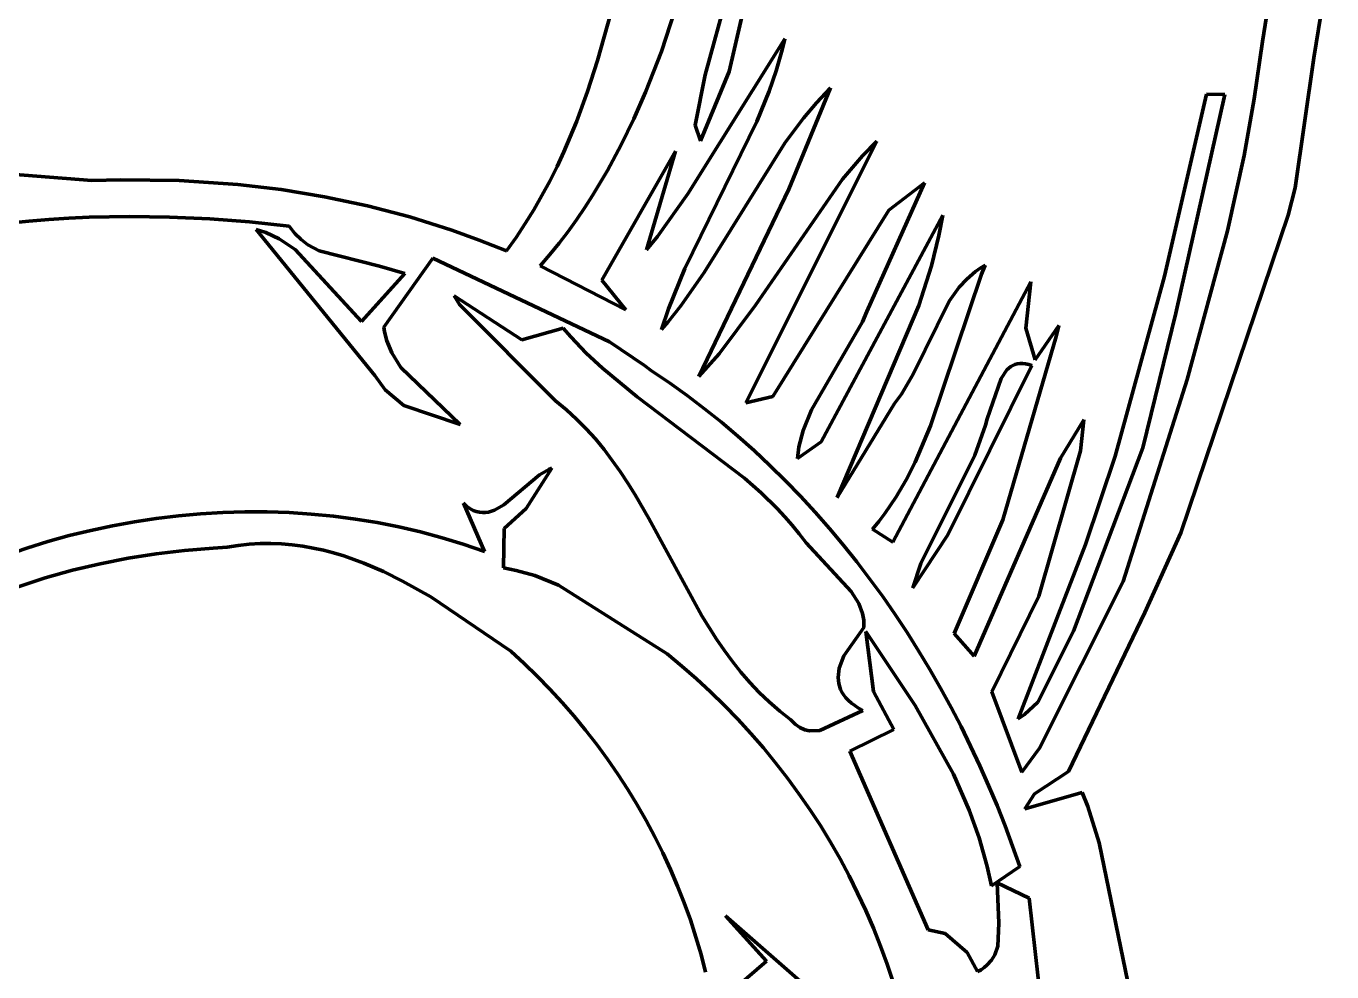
# Model space of a CAD drawing. Header units: millimetres. Extents: x 0 to 14.2, y 0 to 19.5.
# Drawn here: x 8.887 to 10.035, y 14.322 to 15.153 of the extents above; entities that cross this region are included whole.
import ezdxf

# ---------------------------------------------------------------- set-up
doc = ezdxf.new("R2010")
doc.units = ezdxf.units.MM
doc.layers.add('color#010101ff', color=7, linetype='CONTINUOUS', lineweight=100)
doc.layers.add('color#fdfdfdff', color=7, linetype='CONTINUOUS', lineweight=100)

msp = doc.modelspace()

# ---------------------------------------------------------------- linework, layer by layer
at = {"layer": 'color#010101ff'}
for p, q in [((9.9737, 15.14), (10.0346, 15.5199)), ((9.4839, 15.1106), (9.5241, 15.2571)), ((9.5377, 15.2567), (9.505, 15.1136)), ((9.4613, 15.1799), (9.4454, 15.1311)), ((10.0267, 15.1743), (10.0187, 15.1256)), ((9.3894, 15.1233), (9.401, 15.1647)), ((9.4687, 15.0059), (9.5538, 15.1421)), ((9.5538, 15.1421), (9.5515, 15.1327)), ((9.9664, 15.0896), (9.9737, 15.14)), ((9.4454, 15.1311), (9.4315, 15.0953)), ((9.5515, 15.1327), (9.5463, 15.1142)), ((10.0187, 15.1256), (10.0024, 15.0113)), ((9.3806, 15.096), (9.3894, 15.1233)), ((9.505, 15.1136), (9.4798, 15.0525)), ((9.5463, 15.1142), (9.5401, 15.0962)), ((9.4751, 15.0664), (9.4839, 15.1106)), ((9.3708, 15.0692), (9.3806, 15.096)), ((9.4315, 15.0953), (9.4213, 15.0719)), ((9.5401, 15.0962), (9.5294, 15.0696)), ((9.5941, 15.0991), (9.5575, 15.01)), ((9.5817, 15.0861), (9.5941, 15.0991)), ((9.8876, 14.9336), (9.9243, 15.0935)), ((9.9405, 15.0932), (9.8976, 14.901)), ((9.9243, 15.0935), (9.9405, 15.0932)), ((9.9574, 15.0397), (9.9664, 15.0896)), ((9.5702, 15.0725), (9.5817, 15.0861)), ((9.3654, 15.056), (9.3708, 15.0692)), ((9.4213, 15.0719), (9.4102, 15.049)), ((9.5294, 15.0696), (9.4661, 14.9404)), ((9.4798, 15.0525), (9.4751, 15.0664)), ((9.5541, 15.0511), (9.5702, 15.0725)), ((9.3597, 15.0429), (9.3654, 15.056)), ((9.393, 14.9301), (9.4577, 15.0434)), ((9.4102, 15.049), (9.3981, 15.0265)), ((9.4577, 15.0434), (9.4323, 14.9568)), ((9.483, 14.937), (9.5541, 15.0511)), ((9.6347, 15.0524), (9.5196, 14.8222)), ((9.6221, 15.0394), (9.6347, 15.0524)), ((9.3537, 15.0299), (9.3597, 15.0429)), ((9.6046, 15.019), (9.6221, 15.0394)), ((9.9429, 14.9736), (9.9574, 15.0397)), ((8.8592, 15.0244), (8.9448, 15.0178)), ((9.3473, 15.0171), (9.3537, 15.0299)), ((9.3981, 15.0265), (9.385, 15.0046)), ((8.9448, 15.0178), (8.9704, 15.0184)), ((8.9704, 15.0184), (9.0218, 15.0177)), ((9.0218, 15.0177), (9.0731, 15.0142)), ((9.0731, 15.0142), (9.1114, 15.0097)), ((9.1114, 15.0097), (9.1495, 15.0034)), ((9.3405, 15.0045), (9.3473, 15.0171)), ((9.5575, 15.01), (9.4784, 14.8454)), ((9.5282, 14.9082), (9.6046, 15.019)), ((9.6765, 15.0158), (9.6261, 14.9027)), ((9.6452, 14.9916), (9.6765, 15.0158)), ((10.0024, 15.0113), (9.9961, 14.9874)), ((9.1495, 15.0034), (9.1872, 14.9955)), ((9.3334, 14.992), (9.3405, 15.0045)), ((9.385, 15.0046), (9.3781, 14.9939)), ((9.4421, 14.9686), (9.4687, 15.0059)), ((8.9779, 14.9861), (8.9425, 14.9854)), ((9.0132, 14.9855), (8.9779, 14.9861)), ((9.1872, 14.9955), (9.2245, 14.9857)), ((9.3258, 14.9798), (9.3334, 14.992)), ((9.3781, 14.9939), (9.3709, 14.9833)), ((9.5435, 14.828), (9.6452, 14.9916)), ((9.5859, 14.7879), (9.6926, 14.9874)), ((9.6926, 14.9874), (9.6893, 14.9694)), ((9.9961, 14.9874), (9.9019, 14.7082)), ((8.8896, 14.9819), (8.872, 14.9801)), ((8.9072, 14.9834), (8.8896, 14.9819)), ((8.9248, 14.9846), (8.9072, 14.9834)), ((8.9425, 14.9854), (8.9248, 14.9846)), ((9.0485, 14.9839), (9.0132, 14.9855)), ((9.0835, 14.9813), (9.0485, 14.9839)), ((9.1183, 14.9776), (9.0835, 14.9813)), ((9.1935, 14.8464), (9.0893, 14.9748)), ((9.0893, 14.9748), (9.0977, 14.972)), ((9.1233, 14.9712), (9.1183, 14.9776)), ((9.2245, 14.9857), (9.2612, 14.9742)), ((9.3178, 14.9677), (9.3258, 14.9798)), ((9.3709, 14.9833), (9.3634, 14.9729)), ((9.0977, 14.972), (9.1095, 14.9664)), ((9.1095, 14.9664), (9.1237, 14.9571)), ((9.1288, 14.9658), (9.1233, 14.9712)), ((9.1348, 14.9613), (9.1288, 14.9658)), ((9.2612, 14.9742), (9.2854, 14.9654)), ((9.2854, 14.9654), (9.3093, 14.9558)), ((9.3093, 14.9558), (9.3178, 14.9677)), ((9.3634, 14.9729), (9.3556, 14.9627)), ((9.4323, 14.9568), (9.4421, 14.9686)), ((9.6893, 14.9694), (9.6828, 14.9428)), ((9.9075, 14.8428), (9.9429, 14.9736)), ((9.1237, 14.9571), (9.1819, 14.8937)), ((9.1447, 14.9559), (9.1348, 14.9613)), ((9.1977, 14.9424), (9.1447, 14.9559)), ((9.3475, 14.9527), (9.339, 14.9428)), ((9.3556, 14.9627), (9.3475, 14.9527)), ((9.2199, 14.9359), (9.1977, 14.9424)), ((9.2445, 14.9496), (9.2015, 14.8887)), ((9.3997, 14.876), (9.2445, 14.9496)), ((9.339, 14.9428), (9.4142, 14.9042)), ((9.4661, 14.9404), (9.4516, 14.9049)), ((9.6828, 14.9428), (9.6718, 14.908)), ((9.7214, 14.9377), (9.7256, 14.9406)), ((9.7256, 14.9406), (9.73, 14.9434)), ((9.73, 14.9434), (9.7268, 14.9353)), ((9.1819, 14.8937), (9.2199, 14.9359)), ((9.4142, 14.9042), (9.393, 14.9301)), ((9.4624, 14.9076), (9.483, 14.937)), ((9.6489, 14.6998), (9.7701, 14.9286)), ((9.7268, 14.9353), (9.682, 14.8022)), ((9.7071, 14.9239), (9.7138, 14.9311)), ((9.7138, 14.9311), (9.7214, 14.9377)), ((9.7701, 14.9286), (9.7657, 14.8878)), ((9.8441, 14.7755), (9.8876, 14.9336)), ((9.6983, 14.9118), (9.7071, 14.9239)), ((9.2632, 14.9164), (9.3228, 14.8778)), ((9.2679, 14.9088), (9.2632, 14.9164)), ((9.3523, 14.8241), (9.2679, 14.9088)), ((9.4513, 14.8936), (9.4624, 14.9076)), ((9.4962, 14.8653), (9.5282, 14.9082)), ((9.6718, 14.908), (9.6, 14.739)), ((9.6666, 14.8474), (9.6983, 14.9118)), ((9.4516, 14.9049), (9.4455, 14.8868)), ((9.6261, 14.9027), (9.6221, 14.8936)), ((9.8976, 14.901), (9.8684, 14.7828)), ((9.2015, 14.8887), (9.2022, 14.8846)), ((9.2022, 14.8846), (9.2042, 14.8769)), ((9.3228, 14.8778), (9.3592, 14.8879)), ((9.3592, 14.8879), (9.3657, 14.8804)), ((9.4455, 14.8868), (9.4513, 14.8936)), ((9.6221, 14.8936), (9.5772, 14.8162)), ((9.7657, 14.8878), (9.7738, 14.86)), ((9.7738, 14.86), (9.7946, 14.8903)), ((9.7946, 14.8903), (9.7924, 14.8806)), ((9.2042, 14.8769), (9.2086, 14.8662)), ((9.3657, 14.8804), (9.3794, 14.8661)), ((9.4307, 14.8551), (9.3997, 14.876)), ((9.7924, 14.8806), (9.7455, 14.7194)), ((9.2086, 14.8662), (9.2164, 14.8534)), ((9.3794, 14.8661), (9.3938, 14.8527)), ((9.4784, 14.8454), (9.4962, 14.8653)), ((9.2164, 14.8534), (9.2687, 14.8032)), ((9.3938, 14.8527), (9.4242, 14.8276)), ((9.4367, 14.8505), (9.4307, 14.8551)), ((9.4525, 14.8398), (9.4367, 14.8505)), ((9.6972, 14.7064), (9.7711, 14.8551)), ((9.7491, 14.8514), (9.7439, 14.8438)), ((9.7524, 14.8542), (9.7491, 14.8514)), ((9.7561, 14.8561), (9.7524, 14.8542)), ((9.7582, 14.8567), (9.7561, 14.8561)), ((9.7605, 14.857), (9.7582, 14.8567)), ((9.7629, 14.857), (9.7605, 14.857)), ((9.7654, 14.8567), (9.7629, 14.857)), ((9.7682, 14.8561), (9.7654, 14.8567)), ((9.7711, 14.8551), (9.7682, 14.8561)), ((9.2026, 14.8336), (9.1935, 14.8464)), ((9.4681, 14.8287), (9.4525, 14.8398)), ((9.6563, 14.8298), (9.6666, 14.8474)), ((9.7439, 14.8438), (9.7317, 14.8083)), ((9.8513, 14.6653), (9.9075, 14.8428)), ((9.2191, 14.82), (9.2026, 14.8336)), ((9.4242, 14.8276), (9.5184, 14.7561)), ((9.4833, 14.8171), (9.4681, 14.8287)), ((9.5196, 14.8222), (9.5435, 14.828)), ((9.6503, 14.8217), (9.6563, 14.8298)), ((9.2687, 14.8032), (9.2191, 14.82)), ((9.3619, 14.8163), (9.3523, 14.8241)), ((9.3709, 14.8081), (9.3619, 14.8163)), ((9.4981, 14.8052), (9.4833, 14.8171)), ((9.5772, 14.8162), (9.5699, 14.7979)), ((9.6, 14.739), (9.6503, 14.8217)), ((9.3794, 14.7995), (9.3709, 14.8081)), ((9.5127, 14.7929), (9.4981, 14.8052)), ((9.682, 14.8022), (9.6683, 14.7702)), ((9.7303, 14.8028), (9.7208, 14.7764)), ((9.7317, 14.8083), (9.7303, 14.8028)), ((9.796, 14.7737), (9.8166, 14.8075)), ((9.8166, 14.8075), (9.8137, 14.78)), ((9.3874, 14.7906), (9.3794, 14.7995)), ((9.5269, 14.7803), (9.5127, 14.7929)), ((9.5699, 14.7979), (9.5662, 14.7835)), ((9.395, 14.7813), (9.3874, 14.7906)), ((9.4023, 14.7717), (9.395, 14.7813)), ((9.5408, 14.7673), (9.5269, 14.7803)), ((9.5649, 14.7734), (9.5859, 14.7879)), ((9.5662, 14.7835), (9.5649, 14.7734)), ((9.8137, 14.78), (9.7772, 14.6525)), ((9.8684, 14.7828), (9.8075, 14.6215)), ((9.4092, 14.7619), (9.4023, 14.7717)), ((9.6683, 14.7702), (9.6604, 14.7547)), ((9.7208, 14.7764), (9.6735, 14.6811)), ((9.7202, 14.5996), (9.796, 14.7737)), ((9.818, 14.6978), (9.8441, 14.7755)), ((9.3069, 14.7327), (9.3383, 14.7591)), ((9.3491, 14.765), (9.3266, 14.7295)), ((9.3383, 14.7591), (9.3464, 14.7638)), ((9.3464, 14.7638), (9.3491, 14.765)), ((9.4159, 14.7518), (9.4092, 14.7619)), ((9.5544, 14.7539), (9.5408, 14.7673)), ((9.4223, 14.7416), (9.4159, 14.7518)), ((9.5184, 14.7561), (9.533, 14.7431)), ((9.5676, 14.7403), (9.5544, 14.7539)), ((9.6604, 14.7547), (9.6516, 14.7397)), ((9.2714, 14.734), (9.2743, 14.7314)), ((9.2899, 14.6918), (9.2714, 14.734)), ((9.4344, 14.7206), (9.4223, 14.7416)), ((9.533, 14.7431), (9.5471, 14.7294)), ((9.5805, 14.7263), (9.5676, 14.7403)), ((9.6516, 14.7397), (9.6418, 14.7251)), ((9.0016, 14.7207), (9.021, 14.7231)), ((9.021, 14.7231), (9.0404, 14.7248)), ((9.0404, 14.7248), (9.0599, 14.7259)), ((9.0599, 14.7259), (9.0794, 14.7265)), ((9.0794, 14.7265), (9.0989, 14.7264)), ((9.0989, 14.7264), (9.1183, 14.7258)), ((9.1183, 14.7258), (9.1378, 14.7245)), ((9.1378, 14.7245), (9.1572, 14.7226)), ((9.1572, 14.7226), (9.1765, 14.7201)), ((9.2743, 14.7314), (9.2771, 14.7294)), ((9.2771, 14.7294), (9.2799, 14.7278)), ((9.2799, 14.7278), (9.2827, 14.7267)), ((9.2827, 14.7267), (9.2855, 14.7261)), ((9.2855, 14.7261), (9.2882, 14.7258)), ((9.2882, 14.7258), (9.2909, 14.7259)), ((9.2909, 14.7259), (9.2936, 14.7263)), ((9.2936, 14.7263), (9.2989, 14.7281)), ((9.2989, 14.7281), (9.3069, 14.7327)), ((9.3266, 14.7295), (9.3074, 14.712)), ((9.5471, 14.7294), (9.5538, 14.7222)), ((9.5538, 14.7222), (9.5603, 14.7148)), ((9.5931, 14.712), (9.5805, 14.7263)), ((9.6418, 14.7251), (9.6365, 14.7181)), ((8.9441, 14.7102), (8.9632, 14.7143)), ((8.9632, 14.7143), (8.9823, 14.7178)), ((8.9823, 14.7178), (9.0016, 14.7207)), ((9.1765, 14.7201), (9.1957, 14.717)), ((9.1957, 14.717), (9.2148, 14.7132)), ((9.2148, 14.7132), (9.2338, 14.7088)), ((9.3074, 14.712), (9.3066, 14.6772)), ((9.4811, 14.6352), (9.4344, 14.7206)), ((9.5603, 14.7148), (9.5666, 14.7071)), ((9.6053, 14.6974), (9.5931, 14.712)), ((9.6365, 14.7181), (9.6308, 14.7112)), ((9.6308, 14.7112), (9.6489, 14.6998)), ((9.7455, 14.7194), (9.7026, 14.6195)), ((8.8877, 14.6946), (8.9063, 14.7003)), ((8.9063, 14.7003), (8.9251, 14.7056)), ((8.9251, 14.7056), (8.9441, 14.7102)), ((9.2338, 14.7088), (9.2527, 14.7038)), ((9.2527, 14.7038), (9.2713, 14.6981)), ((9.5666, 14.7071), (9.5726, 14.6992)), ((9.5726, 14.6992), (9.6123, 14.6564)), ((9.6665, 14.6598), (9.6972, 14.7064)), ((9.9019, 14.7082), (9.8702, 14.6381)), ((8.8692, 14.6882), (8.8877, 14.6946)), ((9.0015, 14.6896), (8.9768, 14.6858)), ((9.0264, 14.6926), (9.0015, 14.6896)), ((9.0514, 14.6947), (9.0264, 14.6926)), ((9.0639, 14.6954), (9.0514, 14.6947)), ((9.0736, 14.697), (9.0639, 14.6954)), ((9.0833, 14.698), (9.0736, 14.697)), ((9.0928, 14.6986), (9.0833, 14.698)), ((9.1023, 14.6986), (9.0928, 14.6986)), ((9.1117, 14.6983), (9.1023, 14.6986)), ((9.121, 14.6975), (9.1117, 14.6983)), ((9.1302, 14.6963), (9.121, 14.6975)), ((9.1394, 14.6947), (9.1302, 14.6963)), ((9.1484, 14.6927), (9.1394, 14.6947)), ((9.1574, 14.6904), (9.1484, 14.6927)), ((9.1663, 14.6877), (9.1574, 14.6904)), ((9.1838, 14.6815), (9.1663, 14.6877)), ((9.2713, 14.6981), (9.2899, 14.6918)), ((9.6172, 14.6826), (9.6053, 14.6974)), ((9.7945, 14.6365), (9.818, 14.6978)), ((8.9522, 14.6809), (8.9279, 14.6752)), ((8.9768, 14.6858), (8.9522, 14.6809)), ((9.2011, 14.6741), (9.1838, 14.6815)), ((9.3066, 14.6772), (9.3178, 14.6751)), ((9.6287, 14.6674), (9.6172, 14.6826)), ((9.6735, 14.6811), (9.6665, 14.6598)), ((8.9038, 14.6685), (8.8801, 14.6607)), ((8.9279, 14.6752), (8.9038, 14.6685)), ((9.218, 14.6657), (9.2011, 14.6741)), ((9.2428, 14.6518), (9.218, 14.6657)), ((9.3178, 14.6751), (9.3341, 14.6705)), ((9.3341, 14.6705), (9.3549, 14.662)), ((9.6399, 14.652), (9.6287, 14.6674)), ((9.7777, 14.5188), (9.8513, 14.6653)), ((9.3549, 14.662), (9.4505, 14.6016)), ((9.6123, 14.6564), (9.6189, 14.6459)), ((9.3131, 14.6041), (9.2428, 14.6518)), ((9.6189, 14.6459), (9.6222, 14.6373)), ((9.6508, 14.6363), (9.6399, 14.652)), ((9.7772, 14.6525), (9.7358, 14.5684)), ((9.4939, 14.6147), (9.4811, 14.6352)), ((9.6222, 14.6373), (9.6233, 14.6313)), ((9.6233, 14.6313), (9.6234, 14.6249)), ((9.6613, 14.6204), (9.6508, 14.6363)), ((9.759, 14.5447), (9.7945, 14.6365)), ((9.8702, 14.6381), (9.8031, 14.4982)), ((9.6234, 14.6249), (9.6057, 14.5999)), ((9.6319, 14.5687), (9.625, 14.6212)), ((9.625, 14.6212), (9.6683, 14.5563)), ((9.6715, 14.6043), (9.6613, 14.6204)), ((9.7026, 14.6195), (9.7202, 14.5996)), ((9.8075, 14.6215), (9.7761, 14.5593)), ((9.5007, 14.6048), (9.4939, 14.6147)), ((9.3249, 14.5933), (9.3131, 14.6041)), ((9.4505, 14.6016), (9.4635, 14.5909)), ((9.5078, 14.5951), (9.5007, 14.6048)), ((9.6057, 14.5999), (9.6017, 14.5891)), ((9.6813, 14.588), (9.6715, 14.6043)), ((9.3363, 14.5822), (9.3249, 14.5933)), ((9.4635, 14.5909), (9.4763, 14.5798)), ((9.5153, 14.5857), (9.5078, 14.5951)), ((9.5231, 14.5766), (9.5153, 14.5857)), ((9.6017, 14.5891), (9.6008, 14.5809)), ((9.6908, 14.5714), (9.6813, 14.588)), ((9.3474, 14.5707), (9.3363, 14.5822)), ((9.4763, 14.5798), (9.4887, 14.5683)), ((9.5314, 14.5678), (9.5231, 14.5766)), ((9.6008, 14.5809), (9.6013, 14.5756)), ((9.6013, 14.5756), (9.6029, 14.5704)), ((9.3582, 14.559), (9.3474, 14.5707)), ((9.4887, 14.5683), (9.5008, 14.5564)), ((9.5402, 14.5594), (9.5314, 14.5678)), ((9.6029, 14.5704), (9.6041, 14.5679)), ((9.6041, 14.5679), (9.6057, 14.5654)), ((9.6057, 14.5654), (9.6076, 14.563)), ((9.6076, 14.563), (9.6098, 14.5607)), ((9.6497, 14.5353), (9.6319, 14.5687)), ((9.7, 14.5546), (9.6908, 14.5714)), ((9.7358, 14.5684), (9.7623, 14.4976)), ((9.3687, 14.547), (9.3582, 14.559)), ((9.5008, 14.5564), (9.5126, 14.5443)), ((9.5494, 14.5514), (9.5402, 14.5594)), ((9.5593, 14.5438), (9.5494, 14.5514)), ((9.6224, 14.552), (9.5848, 14.5344)), ((9.6098, 14.5607), (9.6124, 14.5584)), ((9.6124, 14.5584), (9.6153, 14.5562)), ((9.6153, 14.5562), (9.6187, 14.5541)), ((9.6187, 14.5541), (9.6224, 14.552)), ((9.6683, 14.5563), (9.702, 14.4959)), ((9.7088, 14.5377), (9.7, 14.5546)), ((9.7761, 14.5593), (9.7645, 14.5484)), ((9.3788, 14.5346), (9.3687, 14.547)), ((9.5126, 14.5443), (9.524, 14.5318)), ((9.5631, 14.5398), (9.5593, 14.5438)), ((9.5671, 14.5369), (9.5631, 14.5398)), ((9.7645, 14.5484), (9.759, 14.5447)), ((9.3886, 14.522), (9.3788, 14.5346)), ((9.524, 14.5318), (9.5351, 14.519)), ((9.5714, 14.535), (9.5671, 14.5369)), ((9.5757, 14.534), (9.5714, 14.535)), ((9.5848, 14.5344), (9.5757, 14.534)), ((9.611, 14.5161), (9.6497, 14.5353)), ((9.7172, 14.5206), (9.7088, 14.5377)), ((9.3981, 14.5091), (9.3886, 14.522)), ((9.5351, 14.519), (9.5458, 14.5059)), ((9.68, 14.359), (9.611, 14.5161)), ((9.7253, 14.5033), (9.7172, 14.5206)), ((9.7623, 14.4976), (9.7777, 14.5188)), ((9.4071, 14.496), (9.3981, 14.5091)), ((9.5458, 14.5059), (9.5562, 14.4925)), ((9.4158, 14.4826), (9.4071, 14.496)), ((9.5562, 14.4925), (9.5662, 14.4788)), ((9.702, 14.4959), (9.716, 14.4643)), ((9.733, 14.4859), (9.7253, 14.5033)), ((9.8031, 14.4982), (9.7733, 14.4787)), ((9.4242, 14.469), (9.4158, 14.4826)), ((9.7404, 14.4683), (9.733, 14.4859)), ((9.5662, 14.4788), (9.5759, 14.4649)), ((9.7648, 14.4655), (9.8153, 14.4799)), ((9.7733, 14.4787), (9.7648, 14.4655)), ((9.8153, 14.4799), (9.8202, 14.4674)), ((9.4321, 14.4551), (9.4242, 14.469)), ((9.5759, 14.4649), (9.5851, 14.4507)), ((9.716, 14.4643), (9.7247, 14.4399)), ((9.7474, 14.4506), (9.7404, 14.4683)), ((9.8202, 14.4674), (9.83, 14.4355)), ((9.4396, 14.441), (9.4321, 14.4551)), ((9.5851, 14.4507), (9.5939, 14.4362)), ((9.7541, 14.4327), (9.7474, 14.4506)), ((9.4467, 14.4268), (9.4396, 14.441)), ((9.5939, 14.4362), (9.6024, 14.4215)), ((9.7247, 14.4399), (9.7318, 14.4149)), ((9.83, 14.4355), (9.8599, 14.2917)), ((9.4534, 14.4123), (9.4467, 14.4268)), ((9.7604, 14.4148), (9.7541, 14.4327)), ((9.4597, 14.3976), (9.4534, 14.4123)), ((9.6024, 14.4215), (9.6104, 14.4066)), ((9.7318, 14.4149), (9.7355, 14.3978)), ((9.7355, 14.3978), (9.7604, 14.4148)), ((9.6104, 14.4066), (9.6179, 14.3915)), ((9.4655, 14.3828), (9.4597, 14.3976)), ((9.6179, 14.3915), (9.6251, 14.3762)), ((9.7685, 14.3871), (9.7406, 14.4003)), ((9.7406, 14.4003), (9.742, 14.365)), ((9.4709, 14.3678), (9.4655, 14.3828)), ((9.7891, 14.2081), (9.7685, 14.3871)), ((9.4758, 14.3527), (9.4709, 14.3678)), ((9.5019, 14.3713), (9.5378, 14.3316)), ((9.5792, 14.3039), (9.5019, 14.3713)), ((9.6251, 14.3762), (9.6318, 14.3606)), ((9.6318, 14.3606), (9.638, 14.3449)), ((9.6947, 14.3559), (9.68, 14.359)), ((9.7141, 14.3393), (9.6947, 14.3559)), ((9.742, 14.365), (9.741, 14.3449)), ((9.4803, 14.3374), (9.4758, 14.3527)), ((9.638, 14.3449), (9.6438, 14.329)), ((9.741, 14.3449), (9.7383, 14.3371)), ((9.4842, 14.322), (9.4803, 14.3374)), ((9.7233, 14.3224), (9.7141, 14.3393)), ((9.7354, 14.3324), (9.7314, 14.328)), ((9.7383, 14.3371), (9.7354, 14.3324)), ((9.5378, 14.3316), (9.5122, 14.3096)), ((9.6438, 14.329), (9.6491, 14.313)), ((9.7264, 14.3241), (9.7233, 14.3224)), ((9.729, 14.326), (9.7264, 14.3241)), ((9.7314, 14.328), (9.729, 14.326))]:
    msp.add_line(p, q, dxfattribs=at)
at = {"layer": 'color#fdfdfdff'}
for p, q in [((10.0346, 15.5199), (9.9737, 15.14)), ((9.5241, 15.2571), (9.4839, 15.1106)), ((9.505, 15.1136), (9.5377, 15.2567)), ((9.4454, 15.1311), (9.4613, 15.1799)), ((10.0187, 15.1256), (10.0267, 15.1743)), ((9.401, 15.1647), (9.3894, 15.1233)), ((9.5538, 15.1421), (9.4687, 15.0059)), ((9.5515, 15.1327), (9.5538, 15.1421)), ((9.9737, 15.14), (9.9664, 15.0896)), ((9.4315, 15.0953), (9.4454, 15.1311)), ((9.5463, 15.1142), (9.5515, 15.1327)), ((10.0024, 15.0113), (10.0187, 15.1256)), ((9.3894, 15.1233), (9.3806, 15.096)), ((9.4798, 15.0525), (9.505, 15.1136)), ((9.5401, 15.0962), (9.5463, 15.1142)), ((9.4839, 15.1106), (9.4751, 15.0664)), ((9.3806, 15.096), (9.3708, 15.0692)), ((9.4213, 15.0719), (9.4315, 15.0953)), ((9.5294, 15.0696), (9.5401, 15.0962)), ((9.5575, 15.01), (9.5941, 15.0991)), ((9.5941, 15.0991), (9.5817, 15.0861)), ((9.9243, 15.0935), (9.8876, 14.9336)), ((9.8976, 14.901), (9.9405, 15.0932)), ((9.9405, 15.0932), (9.9243, 15.0935)), ((9.9664, 15.0896), (9.9574, 15.0397)), ((9.5817, 15.0861), (9.5702, 15.0725)), ((9.3708, 15.0692), (9.3654, 15.056)), ((9.4102, 15.049), (9.4213, 15.0719)), ((9.4661, 14.9404), (9.5294, 15.0696)), ((9.4751, 15.0664), (9.4798, 15.0525)), ((9.5702, 15.0725), (9.5541, 15.0511)), ((9.3654, 15.056), (9.3597, 15.0429)), ((9.4577, 15.0434), (9.393, 14.9301)), ((9.3981, 15.0265), (9.4102, 15.049)), ((9.4323, 14.9568), (9.4577, 15.0434)), ((9.5541, 15.0511), (9.483, 14.937)), ((9.5196, 14.8222), (9.6347, 15.0524)), ((9.6347, 15.0524), (9.6221, 15.0394)), ((9.3597, 15.0429), (9.3537, 15.0299)), ((9.6221, 15.0394), (9.6046, 15.019)), ((9.9574, 15.0397), (9.9429, 14.9736)), ((8.9448, 15.0178), (8.8592, 15.0244)), ((9.3537, 15.0299), (9.3473, 15.0171)), ((9.385, 15.0046), (9.3981, 15.0265)), ((8.9704, 15.0184), (8.9448, 15.0178)), ((9.0218, 15.0177), (8.9704, 15.0184)), ((9.0731, 15.0142), (9.0218, 15.0177)), ((9.1114, 15.0097), (9.0731, 15.0142)), ((9.1495, 15.0034), (9.1114, 15.0097)), ((9.3473, 15.0171), (9.3405, 15.0045)), ((9.4784, 14.8454), (9.5575, 15.01)), ((9.6046, 15.019), (9.5282, 14.9082)), ((9.6261, 14.9027), (9.6765, 15.0158)), ((9.6765, 15.0158), (9.6452, 14.9916)), ((9.9961, 14.9874), (10.0024, 15.0113)), ((9.1872, 14.9955), (9.1495, 15.0034)), ((9.3405, 15.0045), (9.3334, 14.992)), ((9.3781, 14.9939), (9.385, 15.0046)), ((9.4687, 15.0059), (9.4421, 14.9686)), ((8.9425, 14.9854), (8.9779, 14.9861)), ((8.9779, 14.9861), (9.0132, 14.9855)), ((9.2245, 14.9857), (9.1872, 14.9955)), ((9.3334, 14.992), (9.3258, 14.9798)), ((9.3709, 14.9833), (9.3781, 14.9939)), ((9.6452, 14.9916), (9.5435, 14.828)), ((9.6926, 14.9874), (9.5859, 14.7879)), ((9.6893, 14.9694), (9.6926, 14.9874)), ((9.9019, 14.7082), (9.9961, 14.9874)), ((8.872, 14.9801), (8.8896, 14.9819)), ((8.8896, 14.9819), (8.9072, 14.9834)), ((8.9072, 14.9834), (8.9248, 14.9846)), ((8.9248, 14.9846), (8.9425, 14.9854)), ((9.0132, 14.9855), (9.0485, 14.9839)), ((9.0485, 14.9839), (9.0835, 14.9813)), ((9.0835, 14.9813), (9.1183, 14.9776)), ((9.0977, 14.972), (9.0893, 14.9748)), ((9.0893, 14.9748), (9.1935, 14.8464)), ((9.1183, 14.9776), (9.1233, 14.9712)), ((9.2612, 14.9742), (9.2245, 14.9857)), ((9.3258, 14.9798), (9.3178, 14.9677)), ((9.3634, 14.9729), (9.3709, 14.9833)), ((9.1095, 14.9664), (9.0977, 14.972)), ((9.1237, 14.9571), (9.1095, 14.9664)), ((9.1233, 14.9712), (9.1288, 14.9658)), ((9.1288, 14.9658), (9.1348, 14.9613)), ((9.2854, 14.9654), (9.2612, 14.9742)), ((9.3093, 14.9558), (9.2854, 14.9654)), ((9.3178, 14.9677), (9.3093, 14.9558)), ((9.3556, 14.9627), (9.3634, 14.9729)), ((9.4421, 14.9686), (9.4323, 14.9568)), ((9.6828, 14.9428), (9.6893, 14.9694)), ((9.9429, 14.9736), (9.9075, 14.8428)), ((9.1819, 14.8937), (9.1237, 14.9571)), ((9.1348, 14.9613), (9.1447, 14.9559)), ((9.1447, 14.9559), (9.1977, 14.9424)), ((9.339, 14.9428), (9.3475, 14.9527)), ((9.3475, 14.9527), (9.3556, 14.9627)), ((9.1977, 14.9424), (9.2199, 14.9359)), ((9.2015, 14.8887), (9.2445, 14.9496)), ((9.2445, 14.9496), (9.3997, 14.876)), ((9.4142, 14.9042), (9.339, 14.9428)), ((9.4516, 14.9049), (9.4661, 14.9404)), ((9.6718, 14.908), (9.6828, 14.9428)), ((9.7256, 14.9406), (9.7214, 14.9377)), ((9.73, 14.9434), (9.7256, 14.9406)), ((9.7268, 14.9353), (9.73, 14.9434)), ((9.2199, 14.9359), (9.1819, 14.8937)), ((9.393, 14.9301), (9.4142, 14.9042)), ((9.483, 14.937), (9.4624, 14.9076)), ((9.7701, 14.9286), (9.6489, 14.6998)), ((9.682, 14.8022), (9.7268, 14.9353)), ((9.7138, 14.9311), (9.7071, 14.9239)), ((9.7214, 14.9377), (9.7138, 14.9311)), ((9.7657, 14.8878), (9.7701, 14.9286)), ((9.8876, 14.9336), (9.8441, 14.7755)), ((9.7071, 14.9239), (9.6983, 14.9118)), ((9.2632, 14.9164), (9.2679, 14.9088)), ((9.3228, 14.8778), (9.2632, 14.9164)), ((9.2679, 14.9088), (9.3523, 14.8241)), ((9.4624, 14.9076), (9.4513, 14.8936)), ((9.5282, 14.9082), (9.4962, 14.8653)), ((9.6, 14.739), (9.6718, 14.908)), ((9.6983, 14.9118), (9.6666, 14.8474)), ((9.4455, 14.8868), (9.4516, 14.9049)), ((9.6221, 14.8936), (9.6261, 14.9027)), ((9.8684, 14.7828), (9.8976, 14.901)), ((9.2022, 14.8846), (9.2015, 14.8887)), ((9.2042, 14.8769), (9.2022, 14.8846)), ((9.3592, 14.8879), (9.3228, 14.8778)), ((9.3657, 14.8804), (9.3592, 14.8879)), ((9.4513, 14.8936), (9.4455, 14.8868)), ((9.5772, 14.8162), (9.6221, 14.8936)), ((9.7738, 14.86), (9.7657, 14.8878)), ((9.7946, 14.8903), (9.7738, 14.86)), ((9.7924, 14.8806), (9.7946, 14.8903)), ((9.2086, 14.8662), (9.2042, 14.8769)), ((9.3794, 14.8661), (9.3657, 14.8804)), ((9.3997, 14.876), (9.4307, 14.8551)), ((9.7455, 14.7194), (9.7924, 14.8806)), ((9.2164, 14.8534), (9.2086, 14.8662)), ((9.3938, 14.8527), (9.3794, 14.8661)), ((9.4962, 14.8653), (9.4784, 14.8454)), ((9.2687, 14.8032), (9.2164, 14.8534)), ((9.4242, 14.8276), (9.3938, 14.8527)), ((9.4307, 14.8551), (9.4367, 14.8505)), ((9.4367, 14.8505), (9.4525, 14.8398)), ((9.7711, 14.8551), (9.6972, 14.7064)), ((9.7439, 14.8438), (9.7491, 14.8514)), ((9.7491, 14.8514), (9.7524, 14.8542)), ((9.7524, 14.8542), (9.7561, 14.8561)), ((9.7561, 14.8561), (9.7582, 14.8567)), ((9.7582, 14.8567), (9.7605, 14.857)), ((9.7605, 14.857), (9.7629, 14.857)), ((9.7629, 14.857), (9.7654, 14.8567)), ((9.7654, 14.8567), (9.7682, 14.8561)), ((9.7682, 14.8561), (9.7711, 14.8551)), ((9.1935, 14.8464), (9.2026, 14.8336)), ((9.4525, 14.8398), (9.4681, 14.8287)), ((9.6666, 14.8474), (9.6563, 14.8298)), ((9.7317, 14.8083), (9.7439, 14.8438)), ((9.9075, 14.8428), (9.8513, 14.6653)), ((9.2026, 14.8336), (9.2191, 14.82)), ((9.5184, 14.7561), (9.4242, 14.8276)), ((9.4681, 14.8287), (9.4833, 14.8171)), ((9.5435, 14.828), (9.5196, 14.8222)), ((9.6563, 14.8298), (9.6503, 14.8217)), ((9.2191, 14.82), (9.2687, 14.8032)), ((9.3523, 14.8241), (9.3619, 14.8163)), ((9.3619, 14.8163), (9.3709, 14.8081)), ((9.4833, 14.8171), (9.4981, 14.8052)), ((9.5699, 14.7979), (9.5772, 14.8162)), ((9.6503, 14.8217), (9.6, 14.739)), ((9.3709, 14.8081), (9.3794, 14.7995)), ((9.4981, 14.8052), (9.5127, 14.7929)), ((9.6683, 14.7702), (9.682, 14.8022)), ((9.7208, 14.7764), (9.7303, 14.8028)), ((9.7303, 14.8028), (9.7317, 14.8083)), ((9.8166, 14.8075), (9.796, 14.7737)), ((9.8137, 14.78), (9.8166, 14.8075)), ((9.3794, 14.7995), (9.3874, 14.7906)), ((9.5127, 14.7929), (9.5269, 14.7803)), ((9.5662, 14.7835), (9.5699, 14.7979)), ((9.3874, 14.7906), (9.395, 14.7813)), ((9.395, 14.7813), (9.4023, 14.7717)), ((9.5269, 14.7803), (9.5408, 14.7673)), ((9.5859, 14.7879), (9.5649, 14.7734)), ((9.5649, 14.7734), (9.5662, 14.7835)), ((9.7772, 14.6525), (9.8137, 14.78)), ((9.8075, 14.6215), (9.8684, 14.7828)), ((9.4023, 14.7717), (9.4092, 14.7619)), ((9.6604, 14.7547), (9.6683, 14.7702)), ((9.6735, 14.6811), (9.7208, 14.7764)), ((9.796, 14.7737), (9.7202, 14.5996)), ((9.8441, 14.7755), (9.818, 14.6978)), ((9.3383, 14.7591), (9.3069, 14.7327)), ((9.3266, 14.7295), (9.3491, 14.765)), ((9.3464, 14.7638), (9.3383, 14.7591)), ((9.3491, 14.765), (9.3464, 14.7638)), ((9.4092, 14.7619), (9.4159, 14.7518)), ((9.5408, 14.7673), (9.5544, 14.7539)), ((9.4159, 14.7518), (9.4223, 14.7416)), ((9.533, 14.7431), (9.5184, 14.7561)), ((9.5544, 14.7539), (9.5676, 14.7403)), ((9.6516, 14.7397), (9.6604, 14.7547)), ((9.2714, 14.734), (9.2899, 14.6918)), ((9.2743, 14.7314), (9.2714, 14.734)), ((9.4223, 14.7416), (9.4344, 14.7206)), ((9.5471, 14.7294), (9.533, 14.7431)), ((9.5676, 14.7403), (9.5805, 14.7263)), ((9.6418, 14.7251), (9.6516, 14.7397)), ((9.021, 14.7231), (9.0016, 14.7207)), ((9.0404, 14.7248), (9.021, 14.7231)), ((9.0599, 14.7259), (9.0404, 14.7248)), ((9.0794, 14.7265), (9.0599, 14.7259)), ((9.0989, 14.7264), (9.0794, 14.7265)), ((9.1183, 14.7258), (9.0989, 14.7264)), ((9.1378, 14.7245), (9.1183, 14.7258)), ((9.1572, 14.7226), (9.1378, 14.7245)), ((9.1765, 14.7201), (9.1572, 14.7226)), ((9.2771, 14.7294), (9.2743, 14.7314)), ((9.2799, 14.7278), (9.2771, 14.7294)), ((9.2827, 14.7267), (9.2799, 14.7278)), ((9.2855, 14.7261), (9.2827, 14.7267)), ((9.2882, 14.7258), (9.2855, 14.7261)), ((9.2909, 14.7259), (9.2882, 14.7258)), ((9.2936, 14.7263), (9.2909, 14.7259)), ((9.2989, 14.7281), (9.2936, 14.7263)), ((9.3069, 14.7327), (9.2989, 14.7281)), ((9.3074, 14.712), (9.3266, 14.7295)), ((9.5538, 14.7222), (9.5471, 14.7294)), ((9.5603, 14.7148), (9.5538, 14.7222)), ((9.5805, 14.7263), (9.5931, 14.712)), ((9.6365, 14.7181), (9.6418, 14.7251)), ((8.9632, 14.7143), (8.9441, 14.7102)), ((8.9823, 14.7178), (8.9632, 14.7143)), ((9.0016, 14.7207), (8.9823, 14.7178)), ((9.1957, 14.717), (9.1765, 14.7201)), ((9.2148, 14.7132), (9.1957, 14.717)), ((9.2338, 14.7088), (9.2148, 14.7132)), ((9.3066, 14.6772), (9.3074, 14.712)), ((9.4344, 14.7206), (9.4811, 14.6352)), ((9.5666, 14.7071), (9.5603, 14.7148)), ((9.5931, 14.712), (9.6053, 14.6974)), ((9.6308, 14.7112), (9.6365, 14.7181)), ((9.6489, 14.6998), (9.6308, 14.7112)), ((9.7026, 14.6195), (9.7455, 14.7194)), ((8.9063, 14.7003), (8.8877, 14.6946)), ((8.9251, 14.7056), (8.9063, 14.7003)), ((8.9441, 14.7102), (8.9251, 14.7056)), ((9.2527, 14.7038), (9.2338, 14.7088)), ((9.2713, 14.6981), (9.2527, 14.7038)), ((9.5726, 14.6992), (9.5666, 14.7071)), ((9.6123, 14.6564), (9.5726, 14.6992)), ((9.6972, 14.7064), (9.6665, 14.6598)), ((9.8702, 14.6381), (9.9019, 14.7082)), ((8.8877, 14.6946), (8.8692, 14.6882)), ((8.9768, 14.6858), (9.0015, 14.6896)), ((9.0015, 14.6896), (9.0264, 14.6926)), ((9.0264, 14.6926), (9.0514, 14.6947)), ((9.0514, 14.6947), (9.0639, 14.6954)), ((9.0639, 14.6954), (9.0736, 14.697)), ((9.0736, 14.697), (9.0833, 14.698)), ((9.0833, 14.698), (9.0928, 14.6986)), ((9.0928, 14.6986), (9.1023, 14.6986)), ((9.1023, 14.6986), (9.1117, 14.6983)), ((9.1117, 14.6983), (9.121, 14.6975)), ((9.121, 14.6975), (9.1302, 14.6963)), ((9.1302, 14.6963), (9.1394, 14.6947)), ((9.1394, 14.6947), (9.1484, 14.6927)), ((9.1484, 14.6927), (9.1574, 14.6904)), ((9.1574, 14.6904), (9.1663, 14.6877)), ((9.1663, 14.6877), (9.1838, 14.6815)), ((9.2899, 14.6918), (9.2713, 14.6981)), ((9.6053, 14.6974), (9.6172, 14.6826)), ((9.818, 14.6978), (9.7945, 14.6365)), ((8.9279, 14.6752), (8.9522, 14.6809)), ((8.9522, 14.6809), (8.9768, 14.6858)), ((9.1838, 14.6815), (9.2011, 14.6741)), ((9.3178, 14.6751), (9.3066, 14.6772)), ((9.6172, 14.6826), (9.6287, 14.6674)), ((9.6665, 14.6598), (9.6735, 14.6811)), ((8.8801, 14.6607), (8.9038, 14.6685)), ((8.9038, 14.6685), (8.9279, 14.6752)), ((9.2011, 14.6741), (9.218, 14.6657)), ((9.218, 14.6657), (9.2428, 14.6518)), ((9.3341, 14.6705), (9.3178, 14.6751)), ((9.3549, 14.662), (9.3341, 14.6705)), ((9.6287, 14.6674), (9.6399, 14.652)), ((9.8513, 14.6653), (9.7777, 14.5188)), ((9.4505, 14.6016), (9.3549, 14.662)), ((9.6189, 14.6459), (9.6123, 14.6564)), ((9.2428, 14.6518), (9.3131, 14.6041)), ((9.6222, 14.6373), (9.6189, 14.6459)), ((9.6399, 14.652), (9.6508, 14.6363)), ((9.7358, 14.5684), (9.7772, 14.6525)), ((9.4811, 14.6352), (9.4939, 14.6147)), ((9.6233, 14.6313), (9.6222, 14.6373)), ((9.6234, 14.6249), (9.6233, 14.6313)), ((9.6508, 14.6363), (9.6613, 14.6204)), ((9.7945, 14.6365), (9.759, 14.5447)), ((9.8031, 14.4982), (9.8702, 14.6381)), ((9.6057, 14.5999), (9.6234, 14.6249)), ((9.6683, 14.5563), (9.625, 14.6212)), ((9.625, 14.6212), (9.6319, 14.5687)), ((9.6613, 14.6204), (9.6715, 14.6043)), ((9.7202, 14.5996), (9.7026, 14.6195)), ((9.7761, 14.5593), (9.8075, 14.6215)), ((9.4939, 14.6147), (9.5007, 14.6048)), ((9.3131, 14.6041), (9.3249, 14.5933)), ((9.4635, 14.5909), (9.4505, 14.6016)), ((9.5007, 14.6048), (9.5078, 14.5951)), ((9.6017, 14.5891), (9.6057, 14.5999)), ((9.6715, 14.6043), (9.6813, 14.588)), ((9.3249, 14.5933), (9.3363, 14.5822)), ((9.4763, 14.5798), (9.4635, 14.5909)), ((9.5078, 14.5951), (9.5153, 14.5857)), ((9.5153, 14.5857), (9.5231, 14.5766)), ((9.6008, 14.5809), (9.6017, 14.5891)), ((9.6813, 14.588), (9.6908, 14.5714)), ((9.3363, 14.5822), (9.3474, 14.5707)), ((9.4887, 14.5683), (9.4763, 14.5798)), ((9.5231, 14.5766), (9.5314, 14.5678)), ((9.6013, 14.5756), (9.6008, 14.5809)), ((9.6029, 14.5704), (9.6013, 14.5756)), ((9.3474, 14.5707), (9.3582, 14.559)), ((9.5008, 14.5564), (9.4887, 14.5683)), ((9.5314, 14.5678), (9.5402, 14.5594)), ((9.6041, 14.5679), (9.6029, 14.5704)), ((9.6057, 14.5654), (9.6041, 14.5679)), ((9.6076, 14.563), (9.6057, 14.5654)), ((9.6098, 14.5607), (9.6076, 14.563)), ((9.6319, 14.5687), (9.6497, 14.5353)), ((9.6908, 14.5714), (9.7, 14.5546)), ((9.7623, 14.4976), (9.7358, 14.5684)), ((9.3582, 14.559), (9.3687, 14.547)), ((9.5126, 14.5443), (9.5008, 14.5564)), ((9.5402, 14.5594), (9.5494, 14.5514)), ((9.5494, 14.5514), (9.5593, 14.5438)), ((9.5848, 14.5344), (9.6224, 14.552)), ((9.6124, 14.5584), (9.6098, 14.5607)), ((9.6153, 14.5562), (9.6124, 14.5584)), ((9.6187, 14.5541), (9.6153, 14.5562)), ((9.6224, 14.552), (9.6187, 14.5541)), ((9.702, 14.4959), (9.6683, 14.5563)), ((9.7, 14.5546), (9.7088, 14.5377)), ((9.7645, 14.5484), (9.7761, 14.5593)), ((9.3687, 14.547), (9.3788, 14.5346)), ((9.524, 14.5318), (9.5126, 14.5443)), ((9.5593, 14.5438), (9.5631, 14.5398)), ((9.5631, 14.5398), (9.5671, 14.5369)), ((9.759, 14.5447), (9.7645, 14.5484)), ((9.3788, 14.5346), (9.3886, 14.522)), ((9.5351, 14.519), (9.524, 14.5318)), ((9.5671, 14.5369), (9.5714, 14.535)), ((9.5714, 14.535), (9.5757, 14.534)), ((9.5757, 14.534), (9.5848, 14.5344)), ((9.6497, 14.5353), (9.611, 14.5161)), ((9.7088, 14.5377), (9.7172, 14.5206)), ((9.3886, 14.522), (9.3981, 14.5091)), ((9.5458, 14.5059), (9.5351, 14.519)), ((9.611, 14.5161), (9.68, 14.359)), ((9.7172, 14.5206), (9.7253, 14.5033)), ((9.7777, 14.5188), (9.7623, 14.4976)), ((9.3981, 14.5091), (9.4071, 14.496)), ((9.5562, 14.4925), (9.5458, 14.5059)), ((9.4071, 14.496), (9.4158, 14.4826)), ((9.5662, 14.4788), (9.5562, 14.4925)), ((9.716, 14.4643), (9.702, 14.4959)), ((9.7253, 14.5033), (9.733, 14.4859)), ((9.7733, 14.4787), (9.8031, 14.4982)), ((9.4158, 14.4826), (9.4242, 14.469)), ((9.733, 14.4859), (9.7404, 14.4683)), ((9.5759, 14.4649), (9.5662, 14.4788)), ((9.8153, 14.4799), (9.7648, 14.4655)), ((9.7648, 14.4655), (9.7733, 14.4787)), ((9.8202, 14.4674), (9.8153, 14.4799)), ((9.4242, 14.469), (9.4321, 14.4551)), ((9.5851, 14.4507), (9.5759, 14.4649)), ((9.7247, 14.4399), (9.716, 14.4643)), ((9.7404, 14.4683), (9.7474, 14.4506)), ((9.83, 14.4355), (9.8202, 14.4674)), ((9.4321, 14.4551), (9.4396, 14.441)), ((9.5939, 14.4362), (9.5851, 14.4507)), ((9.7474, 14.4506), (9.7541, 14.4327)), ((9.4396, 14.441), (9.4467, 14.4268)), ((9.6024, 14.4215), (9.5939, 14.4362)), ((9.7318, 14.4149), (9.7247, 14.4399)), ((9.8599, 14.2917), (9.83, 14.4355)), ((9.4467, 14.4268), (9.4534, 14.4123)), ((9.7541, 14.4327), (9.7604, 14.4148)), ((9.4534, 14.4123), (9.4597, 14.3976)), ((9.6104, 14.4066), (9.6024, 14.4215)), ((9.7355, 14.3978), (9.7318, 14.4149)), ((9.7604, 14.4148), (9.7355, 14.3978)), ((9.6179, 14.3915), (9.6104, 14.4066)), ((9.4597, 14.3976), (9.4655, 14.3828)), ((9.6251, 14.3762), (9.6179, 14.3915)), ((9.742, 14.365), (9.7406, 14.4003)), ((9.7406, 14.4003), (9.7685, 14.3871)), ((9.4655, 14.3828), (9.4709, 14.3678)), ((9.7685, 14.3871), (9.7891, 14.2081)), ((9.4709, 14.3678), (9.4758, 14.3527)), ((9.5019, 14.3713), (9.5792, 14.3039)), ((9.5378, 14.3316), (9.5019, 14.3713)), ((9.6318, 14.3606), (9.6251, 14.3762)), ((9.638, 14.3449), (9.6318, 14.3606)), ((9.68, 14.359), (9.6947, 14.3559)), ((9.6947, 14.3559), (9.7141, 14.3393)), ((9.741, 14.3449), (9.742, 14.365)), ((9.4758, 14.3527), (9.4803, 14.3374)), ((9.6438, 14.329), (9.638, 14.3449)), ((9.7383, 14.3371), (9.741, 14.3449)), ((9.4803, 14.3374), (9.4842, 14.322)), ((9.7141, 14.3393), (9.7233, 14.3224)), ((9.7314, 14.328), (9.7354, 14.3324)), ((9.7354, 14.3324), (9.7383, 14.3371)), ((9.5122, 14.3096), (9.5378, 14.3316)), ((9.6491, 14.313), (9.6438, 14.329)), ((9.7233, 14.3224), (9.7264, 14.3241)), ((9.7264, 14.3241), (9.729, 14.326)), ((9.729, 14.326), (9.7314, 14.328))]:
    msp.add_line(p, q, dxfattribs=at)

doc.saveas('drawing.dxf')
